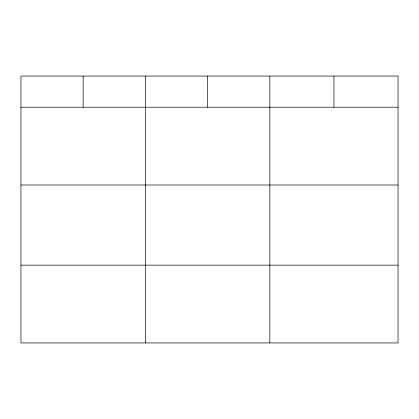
<?xml version="1.0" encoding="UTF-8"?>
<svg xmlns="http://www.w3.org/2000/svg" width="419" height="419" viewBox="0 0 419 419"><rect width="100%" height="100%" fill="white"/><g stroke="black" fill="none" stroke-linecap="round" stroke-linejoin="round"><path stroke-width="0.63" d="M398.05 185.009L398.05 76.059L20.95 76.059L20.95 342.941L398.05 342.941L398.05 185.009L20.95 185.009M20.95 107.217L398.05 107.217M20.95 265.154L398.05 265.154M333.943 76.059L333.943 107.217M269.836 76.059L269.836 342.941M207.615 76.059L207.615 107.217M145.393 76.059L145.393 342.941M83.172 76.059L83.172 107.217"/></g></svg>
